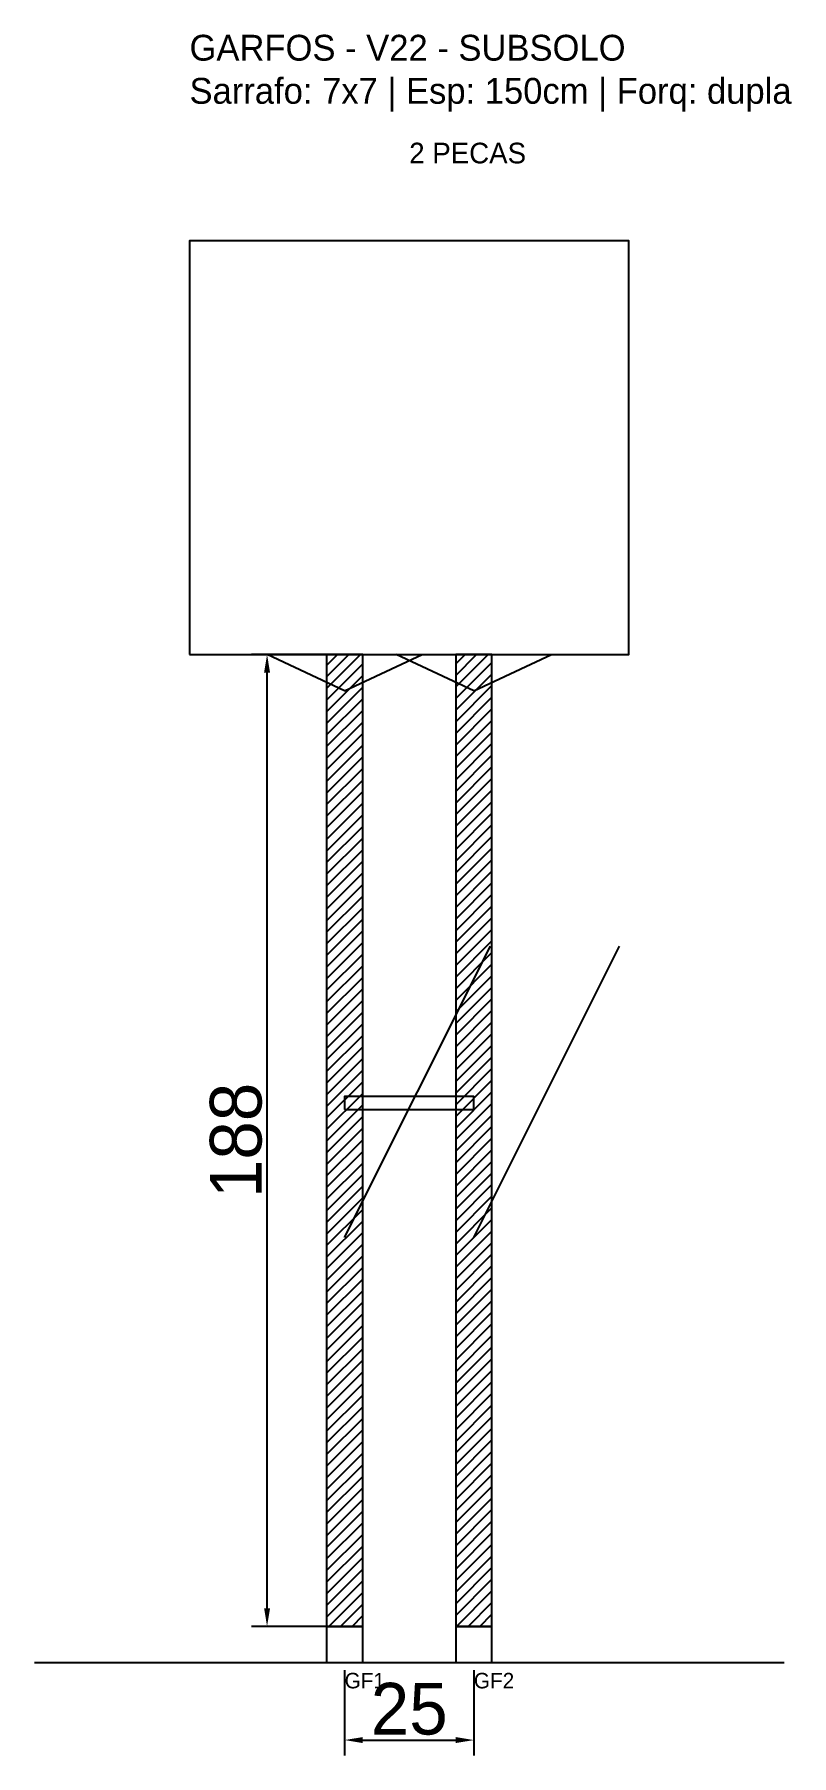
# Model space of a CAD drawing. Header units: metres. Extents: x -30 to 116, y -25 to 308.
import ezdxf

# ---------------------------------------------------------------- set-up
doc = ezdxf.new("R2010")
doc.units = ezdxf.units.M
for name, color, linetype in [('BARRA_ANCORAGEM', 1, 'Continuous'), ('COTA', 241, 'Continuous'), ('GARFOS OK', 3, 'Continuous'), ('NOME DA VIGA', 6, 'Continuous'), ('SARR_7x7', 40, 'Continuous'), ('TIRAS REESCORAMENTO', 252, 'Continuous'), ('VIGAS', 3, 'Continuous')]:
    doc.layers.add(name, color=color, linetype=linetype)
doc.dimstyles.new('EZ DXF', dxfattribs={"dimtxt": 10, "dimasz": 3.5, "dimexe": 3, "dimexo": 1.5, "dimgap": 1, "dimtad": 1, "dimdec": 1, "dimdsep": 46, "dimcen": 2.5, "dimazin": 3, "dimtfac": 1, "dimtmove": 0, "dimatfit": 3})

msp = doc.modelspace()

# ---------------------------------------------------------------- hatches: boundary and pattern name
at = {"layer": 'COTA'}
h = msp.add_hatch(dxfattribs=at)
h.set_pattern_fill('ANSI31', scale=0.5)
h.paths.add_polyline_path([(26.5, 0), (33.5, 0), (33.5, 188), (26.5, 188)])
h = msp.add_hatch(dxfattribs=at)
h.set_pattern_fill('ANSI31', scale=0.5)
h.paths.add_polyline_path([(51.5, 0), (58.5, 0), (58.5, 188), (51.5, 188)])

# ---------------------------------------------------------------- linework, layer by layer
at = {"layer": 'BARRA_ANCORAGEM'}
for p, q in [((30, 75.2), (58.2, 131.6)), ((55, 75.2), (83.2, 131.6))]:
    msp.add_line(p, q, dxfattribs=at)
at = {"layer": 'GARFOS OK'}
for p, q in [((30, 181), (15, 188)), ((15, 188), (45, 188)), ((30, 181), (45, 188)), ((55, 181), (40, 188)), ((40, 188), (70, 188)), ((55, 181), (70, 188))]:
    msp.add_line(p, q, dxfattribs=at)
at = {"layer": 'GARFOS OK', "linetype": 'CONTINUOUS'}
msp.add_line((-30, -7), (115, -7), dxfattribs=at)
at = {"layer": 'GARFOS OK'}
for points in [[(26.5, 0), (33.5, 0), (33.5, 188), (26.5, 188), (26.5, 0)], [(51.5, 0), (58.5, 0), (58.5, 188), (51.5, 188), (51.5, 0)]]:
    msp.add_lwpolyline(points, dxfattribs=at)
at = {"layer": 'SARR_7x7'}
for points in [[(26.5, -7), (33.5, -7), (33.5, 0), (26.5, 0), (26.5, -7)], [(51.5, -7), (58.5, -7), (58.5, 0), (51.5, 0), (51.5, -7)]]:
    msp.add_lwpolyline(points, dxfattribs=at)
at = {"layer": 'TIRAS REESCORAMENTO'}
msp.add_lwpolyline([(30, 100), (55, 100), (55, 102.5), (30, 102.5), (30, 100)], dxfattribs=at)
at = {"layer": 'VIGAS'}
msp.add_lwpolyline([(0, 188), (85, 188), (85, 268), (0, 268), (0, 188)], dxfattribs=at)

# ---------------------------------------------------------------- texts
at = {"layer": 'NOME DA VIGA'}
for s, height, p in [('2 PECAS', 4, (42.5, 283)), ('GF1', 3, (30, -12)), ('GF2', 3, (55, -12))]:
    msp.add_text(s, height=height, dxfattribs=at).set_placement(p)
at = {"layer": 'NOME DA VIGA', "insert": (0, 293), "char_height": 5, "attachment_point": 7}
msp.add_mtext('GARFOS - V22 - SUBSOLO\\PSarrafo: 7x7 | Esp: 150cm | Forq: dupla', dxfattribs=at)

# ---------------------------------------------------------------- dimensions: what is measured, and where the dimension line sits
at = {"layer": 'COTA'}
msp.add_linear_dim(base=(15, 0), p1=(30, 0), p2=(30, 188), angle=90, dimstyle='EZ DXF', dxfattribs=at).render()
msp.add_linear_dim(base=(30, -22), p1=(30, -7), p2=(55, -7), dimstyle='EZ DXF', dxfattribs=at).render()

doc.saveas('drawing.dxf')
